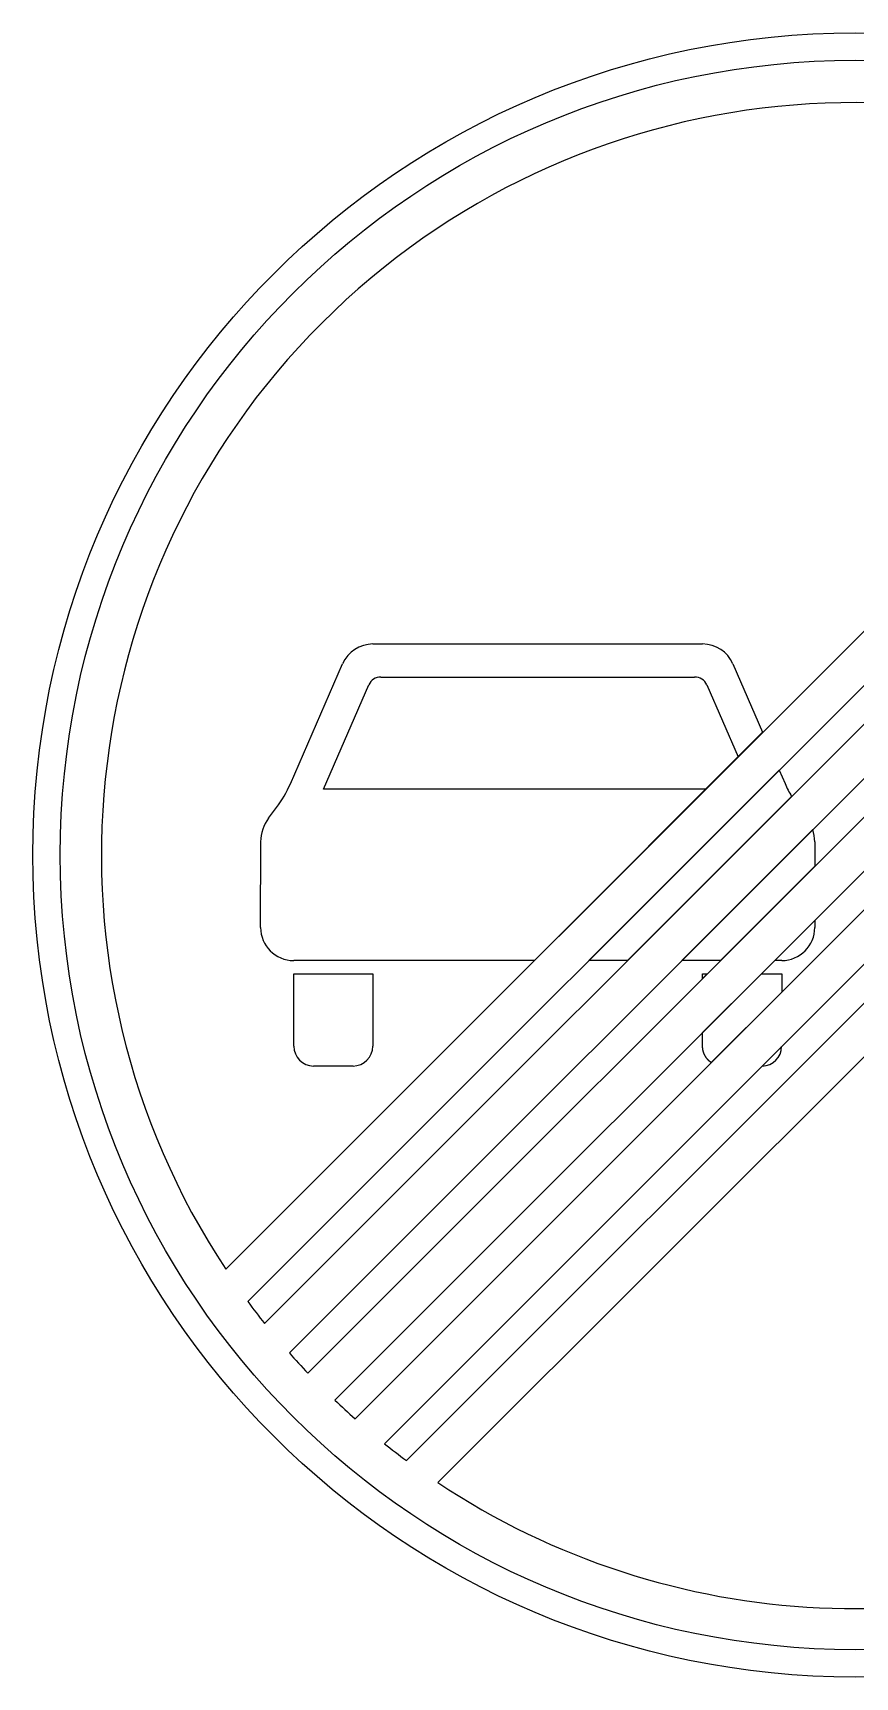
# Model space of a CAD drawing. Extents: x 0 to 600, y 0 to 600.
# Drawn here: x 0 to 300, y 0 to 600 of the extents above; entities that cross this region are included whole.
import ezdxf

# ---------------------------------------------------------------- set-up
doc = ezdxf.new("R2010")
doc.units = 0
doc.header["$LTSCALE"] = 25
doc.linetypes.add('AUSGEZOGEN', pattern=[0])
doc.layers.get('0').update_dxf_attribs({"linetype": 'AUSGEZOGEN'})

msp = doc.modelspace()

# ---------------------------------------------------------------- linework, layer by layer
for p, q in [((70.38, 148.81), (451.23, 529.74)), ((462.93, 521.59), (78.41, 137.07)), ((84.54, 129.06), (470.92, 515.48)), ((481.7, 506.42), (93.58, 118.3)), ((100.33, 110.91), (489.09, 499.71)), ((498.98, 489.81), (110.19, 101.02)), ((117.55, 94.26), (505.79, 482.47)), ((514.82, 471.7), (128.3, 85.18)), ((136.29, 79.03), (521, 463.74)), ((529.06, 452.07), (147.76, 70.99)), ((124.05, 377), (244.35, 377)), ((93.95, 326.02), (113, 369.76)), ((255.4, 369.76), (266.27, 344.77)), ((105.99, 324.06), (122.55, 362.07)), ((126.95, 364.95), (241.45, 364.95)), ((245.85, 362.07), (257.3, 335.8)), ((266.27, 344.77), (183, 261.5)), ((202.79, 261.5), (272.27, 330.98)), ((257.3, 335.8), (245.56, 324.06)), ((272.27, 330.98), (274.44, 326.04)), ((245.56, 324.06), (105.99, 324.06)), ((276.82, 321.37), (216.94, 261.5)), ((85.99, 313.47), (88.89, 317.32)), ((236.74, 261.5), (284.55, 309.31)), ((83.1, 273.55), (83.13, 304.81)), ((285.25, 304.8), (285.26, 295.89)), ((285.26, 295.89), (250.88, 261.5)), ((270.68, 261.5), (285.26, 276.09)), ((285.26, 276.09), (285.3, 273.55)), ((183, 261.5), (95.15, 261.5)), ((216.94, 261.5), (202.79, 261.5)), ((250.88, 261.5), (236.74, 261.5)), ((273.25, 261.5), (270.68, 261.5)), ((95.16, 256.68), (124.04, 256.68)), ((95.2, 230.2), (95.16, 256.68)), ((124.04, 256.68), (124, 230.2)), ((244.36, 256.68), (246.06, 256.68)), ((246.06, 256.68), (244.36, 254.98)), ((244.36, 254.98), (244.36, 256.68)), ((244.36, 235.18), (265.86, 256.68)), ((265.86, 256.68), (273.23, 256.68)), ((273.23, 256.68), (273.23, 249.91)), ((273.23, 249.91), (247.54, 224.22)), ((244.36, 230.21), (244.36, 235.18)), ((244.36, 230.14), (244.36, 230.21)), ((244.36, 230.06), (244.36, 230.14)), ((244.36, 229.99), (244.36, 230.06)), ((244.36, 229.92), (244.36, 229.99)), ((244.37, 229.84), (244.36, 229.92)), ((244.37, 229.77), (244.37, 229.84)), ((244.37, 229.69), (244.37, 229.77)), ((244.38, 229.62), (244.37, 229.69)), ((244.39, 229.55), (244.38, 229.62)), ((244.39, 229.47), (244.39, 229.55)), ((244.4, 229.4), (244.39, 229.47)), ((244.41, 229.33), (244.4, 229.4)), ((244.42, 229.26), (244.41, 229.33)), ((244.43, 229.19), (244.42, 229.26)), ((244.44, 229.11), (244.43, 229.19)), ((244.45, 229.04), (244.44, 229.11)), ((244.46, 228.97), (244.45, 229.04)), ((244.48, 228.9), (244.46, 228.97)), ((244.49, 228.83), (244.48, 228.9)), ((244.5, 228.76), (244.49, 228.83)), ((244.52, 228.69), (244.5, 228.76)), ((244.53, 228.62), (244.52, 228.69)), ((244.55, 228.55), (244.53, 228.62)), ((244.57, 228.48), (244.55, 228.55)), ((244.58, 228.41), (244.57, 228.48)), ((244.6, 228.34), (244.58, 228.41)), ((244.62, 228.27), (244.6, 228.34)), ((244.64, 228.2), (244.62, 228.27)), ((244.66, 228.13), (244.64, 228.2)), ((244.68, 228.06), (244.66, 228.13)), ((244.7, 228), (244.68, 228.06)), ((266.1, 223), (273.23, 230.11)), ((116.8, 223), (102.4, 223)), ((244.72, 227.93), (244.7, 228)), ((244.75, 227.86), (244.72, 227.93)), ((244.77, 227.8), (244.75, 227.86)), ((244.79, 227.73), (244.77, 227.8)), ((244.82, 227.66), (244.79, 227.73)), ((244.84, 227.6), (244.82, 227.66)), ((244.87, 227.53), (244.84, 227.6)), ((244.9, 227.47), (244.87, 227.53)), ((244.92, 227.4), (244.9, 227.47)), ((244.95, 227.34), (244.92, 227.4)), ((244.98, 227.27), (244.95, 227.34)), ((245.01, 227.21), (244.98, 227.27)), ((245.04, 227.14), (245.01, 227.21)), ((245.07, 227.08), (245.04, 227.14)), ((245.1, 227.02), (245.07, 227.08)), ((245.13, 226.95), (245.1, 227.02)), ((245.16, 226.89), (245.13, 226.95)), ((245.2, 226.83), (245.16, 226.89)), ((245.23, 226.77), (245.2, 226.83)), ((245.26, 226.71), (245.23, 226.77)), ((245.3, 226.65), (245.26, 226.71)), ((245.33, 226.59), (245.3, 226.65)), ((245.37, 226.53), (245.33, 226.59)), ((245.4, 226.47), (245.37, 226.53)), ((245.44, 226.41), (245.4, 226.47)), ((245.48, 226.35), (245.44, 226.41)), ((245.51, 226.29), (245.48, 226.35)), ((245.55, 226.23), (245.51, 226.29)), ((245.59, 226.17), (245.55, 226.23)), ((245.63, 226.12), (245.59, 226.17)), ((245.67, 226.06), (245.63, 226.12)), ((245.71, 226), (245.67, 226.06)), ((245.75, 225.95), (245.71, 226)), ((245.79, 225.89), (245.75, 225.95)), ((245.83, 225.83), (245.79, 225.89)), ((245.88, 225.78), (245.83, 225.83)), ((245.92, 225.73), (245.88, 225.78)), ((245.96, 225.67), (245.92, 225.73)), ((246.01, 225.62), (245.96, 225.67)), ((246.05, 225.56), (246.01, 225.62)), ((246.1, 225.51), (246.05, 225.56)), ((246.14, 225.46), (246.1, 225.51)), ((246.19, 225.41), (246.14, 225.46)), ((246.23, 225.36), (246.19, 225.41)), ((246.28, 225.3), (246.23, 225.36)), ((246.33, 225.25), (246.28, 225.3)), ((246.38, 225.2), (246.33, 225.25)), ((246.43, 225.15), (246.38, 225.2)), ((246.47, 225.1), (246.43, 225.15)), ((246.52, 225.06), (246.47, 225.1)), ((246.57, 225.01), (246.52, 225.06)), ((246.62, 224.96), (246.57, 225.01)), ((246.67, 224.91), (246.62, 224.96)), ((246.73, 224.87), (246.67, 224.91)), ((246.78, 224.82), (246.73, 224.87)), ((246.83, 224.77), (246.78, 224.82)), ((246.88, 224.73), (246.83, 224.77)), ((246.93, 224.68), (246.88, 224.73)), ((246.99, 224.64), (246.93, 224.68)), ((247.04, 224.59), (246.99, 224.64)), ((247.1, 224.55), (247.04, 224.59)), ((247.15, 224.51), (247.1, 224.55)), ((247.21, 224.47), (247.15, 224.51)), ((247.26, 224.42), (247.21, 224.47)), ((247.32, 224.38), (247.26, 224.42)), ((247.37, 224.34), (247.32, 224.38)), ((247.43, 224.3), (247.37, 224.34)), ((247.49, 224.26), (247.43, 224.3)), ((247.54, 224.22), (247.49, 224.26))]:
    msp.add_line(p, q)
for radius in [300, 290]:
    msp.add_circle((300, 300), radius)
for centre, radius, start, end in [((299.55, 300), 274.55, 56.595, 213.415), ((124.05, 364.95), 12.05, 90, 156.485), ((244.35, 364.95), 12.05, 23.515, 90), ((126.95, 360.15), 4.8, 90, 156.48), ((241.45, 360.15), 4.8, 23.52, 90), ((54.25, 343.3), 43.3, 323.13, 336.48), ((314.1, 343.3), 43.25, 203.515, 210.465), ((97.55, 304.8), 14.45, 143.13, 180), ((270.8, 304.8), 14.45, 0, 18.145), ((300, 300), 275, 236.385, 360), ((95.15, 273.55), 12.05, 180, 270), ((273.25, 273.55), 12.05, 270, 360), ((102.4, 230.2), 7.2, 180, 270), ((116.8, 230.2), 7.2, 270, 360), ((266, 230.2), 7.2, 270.8, 359.2), ((300.7, 300.75), 276.05, 216.365, 218.46), ((301.1, 301.1), 276.55, 221.375, 223.45), ((301.15, 301.2), 276.65, 226.35, 228.42), ((300.7, 300.65), 275.95, 231.335, 233.43)]:
    msp.add_arc(centre, radius, start, end)

doc.saveas('drawing.dxf')
